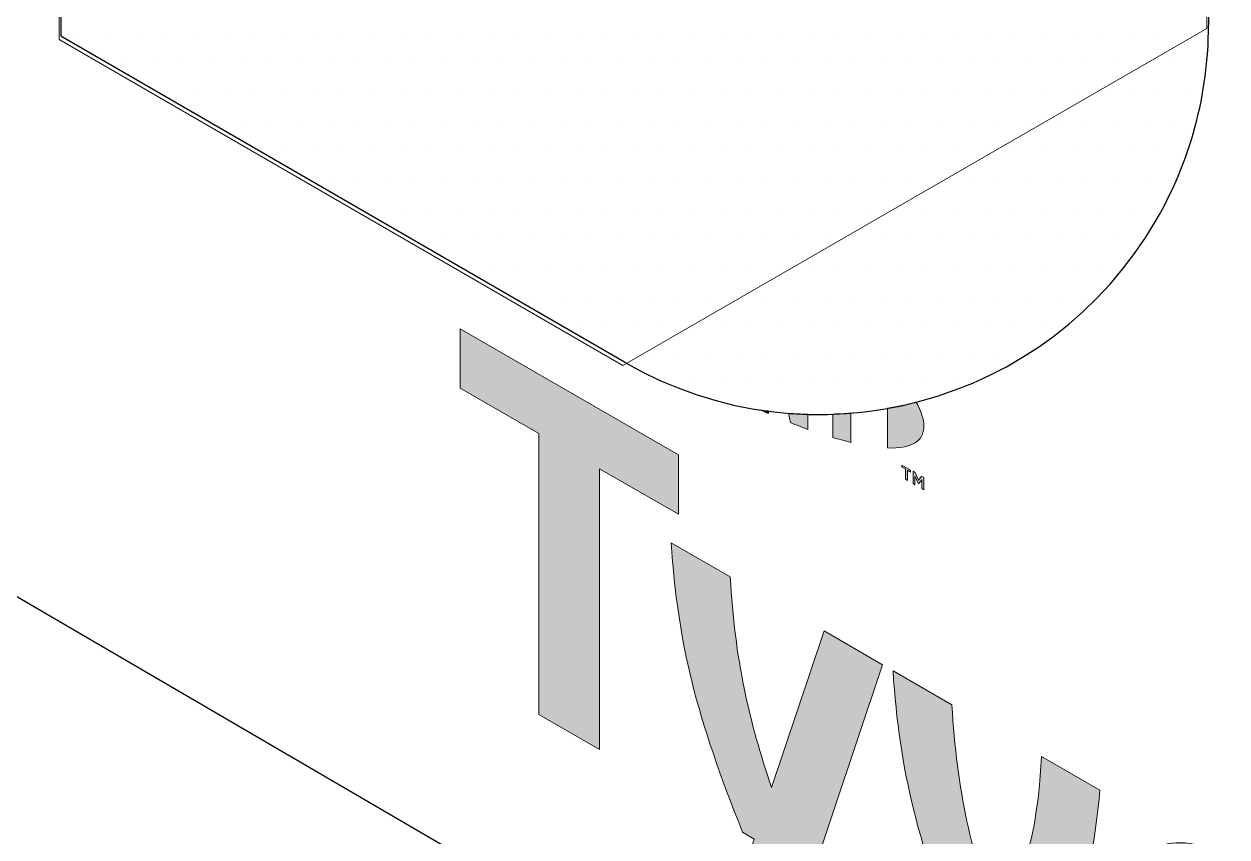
# Model space of a CAD drawing. Header units: inches. Extents: x -24 to 76, y -57 to 19.
# Drawn here: x 5.147 to 5.919, y 8.637 to 9.16 of the extents above; entities that cross this region are included whole.
import ezdxf

# ---------------------------------------------------------------- set-up
doc = ezdxf.new("R2010")
doc.units = ezdxf.units.IN
doc.header["$MEASUREMENT"] = 0
for name, color, linetype, lineweight in [('.ATI-HATCH', 7, 'Continuous', 0), ('G-ANNO-TTLB', 7, 'Continuous', 0), ('TYVEK', 7, 'Continuous', 0), ('WALL SCRATCH', 7, 'Continuous', 0), ('X-REF - TRACED', 7, 'Continuous', 0)]:
    doc.layers.add(name, color=color, linetype=linetype, lineweight=lineweight)

# ---------------------------------------------------------------- blocks, each defined once
blk = doc.blocks.new('Block_387')
at = {"layer": 'X-REF - TRACED', "true_color": 0x848484, "transparency": 33554687}
h = blk.add_hatch(color=252, dxfattribs=at)
h.dxf.hatch_style = 2
edge = h.paths.add_edge_path()
edge.add_spline(control_points=[(5.61958, 8.91179), (5.62139, 8.91152), (5.62306, 8.91124), (5.62486, 8.9111), (5.62486, 8.9111), (5.62486, 8.90943), (5.62486, 8.90943), (5.62347, 8.90999), (5.62153, 8.91082), (5.61958, 8.91179)], knot_values=[0, 0, 0, 0, 1, 1, 1, 2, 2, 2, 3, 3, 3, 3], degree=3, periodic=0)
h = blk.add_hatch(color=252, dxfattribs=at)
h.dxf.hatch_style = 2
edge = h.paths.add_edge_path()
edge.add_spline(control_points=[(5.65028, 8.90902), (5.65028, 8.90902), (5.65028, 8.89929), (5.65028, 8.89929), (5.64722, 8.90041), (5.64236, 8.90221), (5.63917, 8.9036), (5.63917, 8.9036), (5.63778, 8.90971), (5.63778, 8.90971), (5.64194, 8.90929), (5.64611, 8.90916), (5.65028, 8.90902)], knot_values=[0, 0, 0, 0, 1, 1, 1, 2, 2, 2, 3, 3, 3, 4, 4, 4, 4], degree=3, periodic=0)
h = blk.add_hatch(color=252, dxfattribs=at)
h.dxf.hatch_style = 2
edge = h.paths.add_edge_path()
edge.add_spline(control_points=[(5.67792, 8.90985), (5.67792, 8.90985), (5.67792, 8.89082), (5.67792, 8.89082), (5.67444, 8.89179), (5.66903, 8.89318), (5.66625, 8.89402), (5.66625, 8.89402), (5.66625, 8.90916), (5.66625, 8.90916), (5.67014, 8.90916), (5.67403, 8.90943), (5.67792, 8.90985)], knot_values=[0, 0, 0, 0, 1, 1, 1, 2, 2, 2, 3, 3, 3, 4, 4, 4, 4], degree=3, periodic=0)
h = blk.add_hatch(color=252, dxfattribs=at)
h.dxf.hatch_style = 2
edge = h.paths.add_edge_path()
edge.add_spline(control_points=[(5.72472, 8.90138), (5.72472, 8.89124), (5.71625, 8.88679), (5.70139, 8.88735), (5.70139, 8.88735), (5.70139, 8.91291), (5.70139, 8.91291), (5.70764, 8.91388), (5.71375, 8.91527), (5.71986, 8.91679), (5.72306, 8.91096), (5.72472, 8.90568), (5.72472, 8.90138)], knot_values=[0, 0, 0, 0, 1, 1, 1, 2, 2, 2, 3, 3, 3, 4, 4, 4, 4], degree=3, periodic=0)
h = blk.add_hatch(color=252, dxfattribs=at)
h.dxf.hatch_style = 2
edge = h.paths.add_edge_path()
edge.add_spline(control_points=[(5.71069, 8.87638), (5.71069, 8.87638), (5.71069, 8.87499), (5.71069, 8.87499), (5.71069, 8.87499), (5.71292, 8.87388), (5.71292, 8.87388), (5.71292, 8.87388), (5.71292, 8.86735), (5.71292, 8.86735), (5.71292, 8.86735), (5.71417, 8.86652), (5.71417, 8.86652), (5.71417, 8.86652), (5.71417, 8.87305), (5.71417, 8.87305), (5.71417, 8.87305), (5.71625, 8.87179), (5.71625, 8.87179), (5.71625, 8.87179), (5.71625, 8.87318), (5.71625, 8.87318), (5.71625, 8.87318), (5.71069, 8.87638), (5.71069, 8.87638)], knot_values=[0, 0, 0, 0, 1, 1, 1, 2, 2, 2, 3, 3, 3, 4, 4, 4, 5, 5, 5, 6, 6, 6, 7, 7, 7, 8, 8, 8, 8], degree=3, periodic=0)
edge = h.paths.add_edge_path()
edge.add_spline(control_points=[(5.72333, 8.86916), (5.72333, 8.86916), (5.72125, 8.86666), (5.72125, 8.86666), (5.72125, 8.86666), (5.71917, 8.87152), (5.71917, 8.87152), (5.71917, 8.87152), (5.71778, 8.87235), (5.71778, 8.87235), (5.71778, 8.87235), (5.71778, 8.86443), (5.71778, 8.86443), (5.71778, 8.86443), (5.71903, 8.86374), (5.71903, 8.86374), (5.71903, 8.86374), (5.71903, 8.86929), (5.71903, 8.86929), (5.71903, 8.86929), (5.72125, 8.8643), (5.72125, 8.8643), (5.72125, 8.8643), (5.72139, 8.8643), (5.72139, 8.8643), (5.72139, 8.8643), (5.72347, 8.86679), (5.72347, 8.86679), (5.72347, 8.86679), (5.72347, 8.86124), (5.72347, 8.86124), (5.72347, 8.86124), (5.72472, 8.86041), (5.72472, 8.86041), (5.72472, 8.86041), (5.72472, 8.86832), (5.72472, 8.86832), (5.72472, 8.86832), (5.72333, 8.86916), (5.72333, 8.86916)], knot_values=[0, 0, 0, 0, 1, 1, 1, 2, 2, 2, 3, 3, 3, 4, 4, 4, 5, 5, 5, 6, 6, 6, 7, 7, 7, 8, 8, 8, 9, 9, 9, 10, 10, 10, 11, 11, 11, 12, 12, 12, 13, 13, 13, 13], degree=3, periodic=0)
at = {"layer": 'X-REF - TRACED'}
for points, knots in [([(5.61958, 8.91179), (5.62139, 8.91152), (5.62306, 8.91124), (5.62486, 8.9111), (5.62486, 8.9111), (5.62486, 8.90943), (5.62486, 8.90943), (5.62347, 8.90999), (5.62153, 8.91082), (5.61958, 8.91179)], [0, 0, 0, 0, 1, 1, 1, 2, 2, 2, 3, 3, 3, 3]), ([(5.65028, 8.90902), (5.65028, 8.90902), (5.65028, 8.89929), (5.65028, 8.89929), (5.64722, 8.90041), (5.64236, 8.90221), (5.63917, 8.9036), (5.63917, 8.9036), (5.63778, 8.90971), (5.63778, 8.90971), (5.64194, 8.90929), (5.64611, 8.90916), (5.65028, 8.90902)], [0, 0, 0, 0, 1, 1, 1, 2, 2, 2, 3, 3, 3, 4, 4, 4, 4]), ([(5.67792, 8.90985), (5.67792, 8.90985), (5.67792, 8.89082), (5.67792, 8.89082), (5.67444, 8.89179), (5.66903, 8.89318), (5.66625, 8.89402), (5.66625, 8.89402), (5.66625, 8.90916), (5.66625, 8.90916), (5.67014, 8.90916), (5.67403, 8.90943), (5.67792, 8.90985)], [0, 0, 0, 0, 1, 1, 1, 2, 2, 2, 3, 3, 3, 4, 4, 4, 4]), ([(5.72472, 8.90138), (5.72472, 8.89124), (5.71625, 8.88679), (5.70139, 8.88735), (5.70139, 8.88735), (5.70139, 8.91291), (5.70139, 8.91291), (5.70764, 8.91388), (5.71375, 8.91527), (5.71986, 8.91679), (5.72306, 8.91096), (5.72472, 8.90568), (5.72472, 8.90138)], [0, 0, 0, 0, 1, 1, 1, 2, 2, 2, 3, 3, 3, 4, 4, 4, 4]), ([(5.71069, 8.87638), (5.71069, 8.87638), (5.71069, 8.87499), (5.71069, 8.87499), (5.71069, 8.87499), (5.71292, 8.87388), (5.71292, 8.87388), (5.71292, 8.87388), (5.71292, 8.86735), (5.71292, 8.86735), (5.71292, 8.86735), (5.71417, 8.86652), (5.71417, 8.86652), (5.71417, 8.86652), (5.71417, 8.87305), (5.71417, 8.87305), (5.71417, 8.87305), (5.71625, 8.87179), (5.71625, 8.87179), (5.71625, 8.87179), (5.71625, 8.87318), (5.71625, 8.87318), (5.71625, 8.87318), (5.71069, 8.87638), (5.71069, 8.87638)], [0, 0, 0, 0, 1, 1, 1, 2, 2, 2, 3, 3, 3, 4, 4, 4, 5, 5, 5, 6, 6, 6, 7, 7, 7, 8, 8, 8, 8]), ([(5.72333, 8.86916), (5.72333, 8.86916), (5.72125, 8.86666), (5.72125, 8.86666), (5.72125, 8.86666), (5.71917, 8.87152), (5.71917, 8.87152), (5.71917, 8.87152), (5.71778, 8.87235), (5.71778, 8.87235), (5.71778, 8.87235), (5.71778, 8.86443), (5.71778, 8.86443), (5.71778, 8.86443), (5.71903, 8.86374), (5.71903, 8.86374), (5.71903, 8.86374), (5.71903, 8.86929), (5.71903, 8.86929), (5.71903, 8.86929), (5.72125, 8.8643), (5.72125, 8.8643), (5.72125, 8.8643), (5.72139, 8.8643), (5.72139, 8.8643), (5.72139, 8.8643), (5.72347, 8.86679), (5.72347, 8.86679), (5.72347, 8.86679), (5.72347, 8.86124), (5.72347, 8.86124), (5.72347, 8.86124), (5.72472, 8.86041), (5.72472, 8.86041), (5.72472, 8.86041), (5.72472, 8.86832), (5.72472, 8.86832), (5.72472, 8.86832), (5.72333, 8.86916), (5.72333, 8.86916)], [0, 0, 0, 0, 1, 1, 1, 2, 2, 2, 3, 3, 3, 4, 4, 4, 5, 5, 5, 6, 6, 6, 7, 7, 7, 8, 8, 8, 9, 9, 9, 10, 10, 10, 11, 11, 11, 12, 12, 12, 13, 13, 13, 13])]:
    blk.add_open_spline(points, degree=3, knots=knots, dxfattribs=at)
blk = doc.blocks.new('Block_391')
at = {"layer": 'X-REF - TRACED', "true_color": 0x848484, "transparency": 33554687}
h = blk.add_hatch(color=252, dxfattribs=at)
h.dxf.hatch_style = 2
h.paths.add_polyline_path([(5.56707, 8.88288), (5.42678, 8.96388), (5.42678, 8.92578), (5.47744, 8.89653), (5.47744, 8.71603), (5.5164, 8.69354), (5.5164, 8.87404), (5.56707, 8.84478)])
h = blk.add_hatch(color=252, dxfattribs=at)
h.dxf.hatch_style = 2
edge = h.paths.add_edge_path()
edge.add_spline(control_points=[(5.80027, 8.68922), (5.79782, 8.63724), (5.78747, 8.60699), (5.7714, 8.58098), (5.75587, 8.62523), (5.74579, 8.66728), (5.74279, 8.72241), (5.74279, 8.72241), (5.70493, 8.74427), (5.70493, 8.74427), (5.70902, 8.67914), (5.72127, 8.63178), (5.7507, 8.55827), (5.7507, 8.55827), (5.79238, 8.53421), (5.79238, 8.53421), (5.82071, 8.57437), (5.83242, 8.60789), (5.83787, 8.66751), (5.83787, 8.66751), (5.80027, 8.68922), (5.80027, 8.68922)], knot_values=[0, 0, 0, 0, 1, 1, 1, 2, 2, 2, 3, 3, 3, 4, 4, 4, 5, 5, 5, 6, 6, 6, 7, 7, 7, 7], degree=3, periodic=0)
h = blk.add_hatch(color=252, dxfattribs=at)
h.dxf.hatch_style = 2
edge = h.paths.add_edge_path()
edge.add_spline(control_points=[(5.94333, 8.54207), (5.94333, 8.54207), (5.89153, 8.57193), (5.89153, 8.57193), (5.89403, 8.59166), (5.90431, 8.5986), (5.92014, 8.58943), (5.93514, 8.58082), (5.94333, 8.56318), (5.94333, 8.54582), (5.94333, 8.54582), (5.94333, 8.54207), (5.94333, 8.54207)], knot_values=[0, 0, 0, 0, 1, 1, 1, 2, 2, 2, 3, 3, 3, 4, 4, 4, 4], degree=3, periodic=0)
edge = h.paths.add_edge_path()
edge.add_spline(control_points=[(5.97931, 8.51874), (5.97931, 8.56055), (5.95583, 8.60318), (5.92014, 8.62374), (5.88014, 8.64693), (5.8525, 8.62902), (5.8525, 8.57943), (5.8525, 8.52763), (5.8825, 8.47846), (5.92639, 8.45304), (5.94431, 8.44277), (5.96208, 8.43679), (5.97403, 8.43624), (5.97403, 8.43624), (5.96806, 8.47429), (5.96806, 8.47429), (5.95639, 8.47541), (5.94361, 8.47943), (5.93014, 8.48707), (5.90847, 8.49971), (5.89556, 8.51832), (5.89208, 8.54541), (5.89208, 8.54541), (5.97819, 8.49568), (5.97819, 8.49568), (5.97875, 8.50152), (5.97931, 8.50943), (5.97931, 8.51874)], knot_values=[0, 0, 0, 0, 1, 1, 1, 2, 2, 2, 3, 3, 3, 4, 4, 4, 5, 5, 5, 6, 6, 6, 7, 7, 7, 8, 8, 8, 9, 9, 9, 9], degree=3, periodic=0)
h = blk.add_hatch(color=252, dxfattribs=at)
h.dxf.hatch_style = 2
edge = h.paths.add_edge_path()
edge.add_spline(control_points=[(6.09069, 8.44721), (6.1125, 8.45805), (6.12444, 8.47527), (6.12528, 8.50166), (6.12528, 8.50166), (6.08792, 8.52318), (6.08792, 8.52318), (6.08361, 8.49541), (6.07097, 8.48068), (6.04542, 8.47652), (6.04542, 8.47652), (6.04542, 8.61416), (6.04542, 8.61416), (6.04542, 8.61416), (6.00778, 8.63374), (6.00778, 8.63374), (6.00778, 8.63374), (6.00778, 8.40985), (6.00778, 8.40985), (6.00778, 8.40985), (6.04542, 8.38804), (6.04542, 8.38804), (6.04542, 8.38804), (6.04542, 8.43499), (6.04542, 8.43499), (6.05194, 8.43582), (6.05792, 8.43707), (6.06375, 8.43846), (6.06375, 8.43846), (6.095, 8.35943), (6.095, 8.35943), (6.095, 8.35943), (6.13583, 8.33582), (6.13583, 8.33582), (6.13583, 8.33582), (6.09069, 8.44721), (6.09069, 8.44721)], knot_values=[0, 0, 0, 0, 1, 1, 1, 2, 2, 2, 3, 3, 3, 4, 4, 4, 5, 5, 5, 6, 6, 6, 7, 7, 7, 8, 8, 8, 9, 9, 9, 10, 10, 10, 11, 11, 11, 12, 12, 12, 12], degree=3, periodic=0)
at = {"layer": 'X-REF - TRACED'}
blk.add_lwpolyline([(5.56707, 8.88288), (5.42678, 8.96388), (5.42678, 8.92578), (5.47744, 8.89653), (5.47744, 8.71603), (5.5164, 8.69354), (5.5164, 8.87404), (5.56707, 8.84478)], close=True, dxfattribs=at)
for points, knots in [([(5.80027, 8.68922), (5.79782, 8.63724), (5.78747, 8.60699), (5.7714, 8.58098), (5.75587, 8.62523), (5.74579, 8.66728), (5.74279, 8.72241), (5.74279, 8.72241), (5.70493, 8.74427), (5.70493, 8.74427), (5.70902, 8.67914), (5.72127, 8.63178), (5.7507, 8.55827), (5.7507, 8.55827), (5.79238, 8.53421), (5.79238, 8.53421), (5.82071, 8.57437), (5.83242, 8.60789), (5.83787, 8.66751), (5.83787, 8.66751), (5.80027, 8.68922), (5.80027, 8.68922)], [0, 0, 0, 0, 1, 1, 1, 2, 2, 2, 3, 3, 3, 4, 4, 4, 5, 5, 5, 6, 6, 6, 7, 7, 7, 7]), ([(5.97931, 8.51874), (5.97931, 8.56055), (5.95583, 8.60318), (5.92014, 8.62374), (5.88014, 8.64693), (5.8525, 8.62902), (5.8525, 8.57943), (5.8525, 8.52763), (5.8825, 8.47846), (5.92639, 8.45304), (5.94431, 8.44277), (5.96208, 8.43679), (5.97403, 8.43624), (5.97403, 8.43624), (5.96806, 8.47429), (5.96806, 8.47429), (5.95639, 8.47541), (5.94361, 8.47943), (5.93014, 8.48707), (5.90847, 8.49971), (5.89556, 8.51832), (5.89208, 8.54541), (5.89208, 8.54541), (5.97819, 8.49568), (5.97819, 8.49568), (5.97875, 8.50152), (5.97931, 8.50943), (5.97931, 8.51874)], [0, 0, 0, 0, 1, 1, 1, 2, 2, 2, 3, 3, 3, 4, 4, 4, 5, 5, 5, 6, 6, 6, 7, 7, 7, 8, 8, 8, 9, 9, 9, 9]), ([(6.09069, 8.44721), (6.1125, 8.45805), (6.12444, 8.47527), (6.12528, 8.50166), (6.12528, 8.50166), (6.08792, 8.52318), (6.08792, 8.52318), (6.08361, 8.49541), (6.07097, 8.48068), (6.04542, 8.47652), (6.04542, 8.47652), (6.04542, 8.61416), (6.04542, 8.61416), (6.04542, 8.61416), (6.00778, 8.63374), (6.00778, 8.63374), (6.00778, 8.63374), (6.00778, 8.40985), (6.00778, 8.40985), (6.00778, 8.40985), (6.04542, 8.38804), (6.04542, 8.38804), (6.04542, 8.38804), (6.04542, 8.43499), (6.04542, 8.43499), (6.05194, 8.43582), (6.05792, 8.43707), (6.06375, 8.43846), (6.06375, 8.43846), (6.095, 8.35943), (6.095, 8.35943), (6.095, 8.35943), (6.13583, 8.33582), (6.13583, 8.33582), (6.13583, 8.33582), (6.09069, 8.44721), (6.09069, 8.44721)], [0, 0, 0, 0, 1, 1, 1, 2, 2, 2, 3, 3, 3, 4, 4, 4, 5, 5, 5, 6, 6, 6, 7, 7, 7, 8, 8, 8, 9, 9, 9, 10, 10, 10, 11, 11, 11, 12, 12, 12, 12]), ([(5.94333, 8.54207), (5.94333, 8.54207), (5.89153, 8.57193), (5.89153, 8.57193), (5.89403, 8.59166), (5.90431, 8.5986), (5.92014, 8.58943), (5.93514, 8.58082), (5.94333, 8.56318), (5.94333, 8.54582), (5.94333, 8.54582), (5.94333, 8.54207), (5.94333, 8.54207)], [0, 0, 0, 0, 1, 1, 1, 2, 2, 2, 3, 3, 3, 4, 4, 4, 4])]:
    blk.add_open_spline(points, degree=3, knots=knots, dxfattribs=at)
blk = doc.blocks.new('Block_390')
at = {"layer": 'X-REF - TRACED', "true_color": 0x848484, "transparency": 33554687}
h = blk.add_hatch(color=252, dxfattribs=at)
h.dxf.hatch_style = 2
edge = h.paths.add_edge_path()
edge.add_spline(control_points=[(5.66066, 8.76983), (5.66066, 8.76983), (5.62692, 8.66919), (5.62692, 8.66919), (5.61257, 8.71128), (5.60324, 8.75199), (5.60038, 8.80463), (5.60038, 8.80463), (5.56251, 8.82649), (5.56251, 8.82649), (5.5666, 8.76137), (5.57886, 8.714), (5.60828, 8.64049), (5.60828, 8.64049), (5.61584, 8.63613), (5.61584, 8.63613), (5.61584, 8.63613), (5.59656, 8.5786), (5.59656, 8.5786), (5.59656, 8.5786), (5.63415, 8.5569), (5.63415, 8.5569), (5.63415, 8.5569), (5.69825, 8.74812), (5.69825, 8.74812), (5.69825, 8.74812), (5.66066, 8.76983), (5.66066, 8.76983)], knot_values=[0, 0, 0, 0, 1, 1, 1, 2, 2, 2, 3, 3, 3, 4, 4, 4, 5, 5, 5, 6, 6, 6, 7, 7, 7, 8, 8, 8, 9, 9, 9, 9], degree=3, periodic=0)
at = {"layer": 'X-REF - TRACED'}
blk.add_open_spline([(5.66066, 8.76983), (5.66066, 8.76983), (5.62692, 8.66919), (5.62692, 8.66919), (5.61257, 8.71128), (5.60324, 8.75199), (5.60038, 8.80463), (5.60038, 8.80463), (5.56251, 8.82649), (5.56251, 8.82649), (5.5666, 8.76137), (5.57886, 8.714), (5.60828, 8.64049), (5.60828, 8.64049), (5.61584, 8.63613), (5.61584, 8.63613), (5.61584, 8.63613), (5.59656, 8.5786), (5.59656, 8.5786), (5.59656, 8.5786), (5.63415, 8.5569), (5.63415, 8.5569), (5.63415, 8.5569), (5.69825, 8.74812), (5.69825, 8.74812), (5.69825, 8.74812), (5.66066, 8.76983), (5.66066, 8.76983)], degree=3, knots=[0, 0, 0, 0, 1, 1, 1, 2, 2, 2, 3, 3, 3, 4, 4, 4, 5, 5, 5, 6, 6, 6, 7, 7, 7, 8, 8, 8, 9, 9, 9, 9], dxfattribs=at)
blk.add_blockref('Block_391', (0, 0), dxfattribs=at)
blk = doc.blocks.new('Block_389')
at = {"layer": 'X-REF - TRACED'}
blk.add_blockref('Block_390', (0, 0), dxfattribs=at)
blk = doc.blocks.new('Block_388')
at = {"layer": 'X-REF - TRACED'}
blk.add_blockref('Block_389', (0, 0), dxfattribs=at)
blk = doc.blocks.new('Block_386')
at = {"layer": 'X-REF - TRACED'}
for name in ['Block_388', 'Block_387']:
    blk.add_blockref(name, (0, 0), dxfattribs=at)
blk = doc.blocks.new('Block_494')
at = {"layer": '.ATI-HATCH'}
blk.add_open_spline([(5.90649, 9.62096), (5.90649, 9.62096), (5.54455, 9.8282), (5.54455, 9.8282), (5.54455, 9.8282), (5.54455, 9.29365), (5.54455, 9.29365), (5.54455, 9.29365), (5.52881, 9.30275), (5.52881, 9.30275), (5.52881, 9.30275), (5.52035, 9.30484), (5.52035, 9.30484), (5.52035, 9.30484), (5.1693, 9.50792), (5.1693, 9.50792), (5.1693, 9.50792), (5.1693, 9.14975), (5.1693, 9.14975), (5.1693, 9.14975), (5.53131, 8.94033), (5.53131, 8.94033), (5.53131, 8.94033), (5.90649, 9.15673), (5.90649, 9.15673), (5.90649, 9.15673), (5.90649, 9.62096), (5.90649, 9.62096)], degree=3, knots=[0, 0, 0, 0, 1, 1, 1, 2, 2, 2, 3, 3, 3, 4, 4, 4, 5, 5, 5, 6, 6, 6, 7, 7, 7, 8, 8, 8, 9, 9, 9, 9], dxfattribs=at)
at = {"layer": '.ATI-HATCH', "color": 243, "lineweight": 0, "true_color": 0xcc667f}
for points in [[(5.18262, 9.15369), (5.18262, 9.15369), (5.18262, 9.15369), (5.18262, 9.15369)], [(5.20137, 9.15369), (5.20137, 9.15369), (5.20137, 9.15369), (5.20137, 9.15369)], [(5.22012, 9.15369), (5.22012, 9.15369), (5.22012, 9.15369), (5.22012, 9.15369)], [(5.23887, 9.15369), (5.23887, 9.15369), (5.23887, 9.15369), (5.23887, 9.15369)], [(5.25762, 9.15369), (5.25762, 9.15369), (5.25762, 9.15369), (5.25762, 9.15369)], [(5.27637, 9.15369), (5.27637, 9.15369), (5.27637, 9.15369), (5.27637, 9.15369)], [(5.29512, 9.15369), (5.29512, 9.15369), (5.29512, 9.15369), (5.29512, 9.15369)], [(5.31387, 9.15369), (5.31387, 9.15369), (5.31387, 9.15369), (5.31387, 9.15369)], [(5.33262, 9.15369), (5.33262, 9.15369), (5.33262, 9.15369), (5.33262, 9.15369)], [(5.35137, 9.15369), (5.35137, 9.15369), (5.35137, 9.15369), (5.35137, 9.15369)], [(5.37012, 9.15369), (5.37012, 9.15369), (5.37012, 9.15369), (5.37012, 9.15369)], [(5.38887, 9.15369), (5.38887, 9.15369), (5.38887, 9.15369), (5.38887, 9.15369)], [(5.40762, 9.15369), (5.40762, 9.15369), (5.40762, 9.15369), (5.40762, 9.15369)], [(5.42637, 9.15369), (5.42637, 9.15369), (5.42637, 9.15369), (5.42637, 9.15369)], [(5.44512, 9.15369), (5.44512, 9.15369), (5.44512, 9.15369), (5.44512, 9.15369)], [(5.46387, 9.15369), (5.46387, 9.15369), (5.46387, 9.15369), (5.46387, 9.15369)], [(5.48262, 9.15369), (5.48262, 9.15369), (5.48262, 9.15369), (5.48262, 9.15369)], [(5.50137, 9.15369), (5.50137, 9.15369), (5.50137, 9.15369), (5.50137, 9.15369)], [(5.52012, 9.15369), (5.52012, 9.15369), (5.52012, 9.15369), (5.52012, 9.15369)], [(5.53887, 9.15369), (5.53887, 9.15369), (5.53887, 9.15369), (5.53887, 9.15369)], [(5.55762, 9.15369), (5.55762, 9.15369), (5.55762, 9.15369), (5.55762, 9.15369)], [(5.57637, 9.15369), (5.57637, 9.15369), (5.57637, 9.15369), (5.57637, 9.15369)], [(5.59512, 9.15369), (5.59512, 9.15369), (5.59512, 9.15369), (5.59512, 9.15369)], [(5.61387, 9.15369), (5.61387, 9.15369), (5.61387, 9.15369), (5.61387, 9.15369)], [(5.63262, 9.15369), (5.63262, 9.15369), (5.63262, 9.15369), (5.63262, 9.15369)], [(5.65137, 9.15369), (5.65137, 9.15369), (5.65137, 9.15369), (5.65137, 9.15369)], [(5.67012, 9.15369), (5.67012, 9.15369), (5.67012, 9.15369), (5.67012, 9.15369)], [(5.68887, 9.15369), (5.68887, 9.15369), (5.68887, 9.15369), (5.68887, 9.15369)], [(5.70762, 9.15369), (5.70762, 9.15369), (5.70762, 9.15369), (5.70762, 9.15369)], [(5.72637, 9.15369), (5.72637, 9.15369), (5.72637, 9.15369), (5.72637, 9.15369)], [(5.74512, 9.15369), (5.74512, 9.15369), (5.74512, 9.15369), (5.74512, 9.15369)], [(5.76387, 9.15369), (5.76387, 9.15369), (5.76387, 9.15369), (5.76387, 9.15369)], [(5.78262, 9.15369), (5.78262, 9.15369), (5.78262, 9.15369), (5.78262, 9.15369)], [(5.80137, 9.15369), (5.80137, 9.15369), (5.80137, 9.15369), (5.80137, 9.15369)], [(5.82012, 9.15369), (5.82012, 9.15369), (5.82012, 9.15369), (5.82012, 9.15369)], [(5.83887, 9.15369), (5.83887, 9.15369), (5.83887, 9.15369), (5.83887, 9.15369)], [(5.85762, 9.15369), (5.85762, 9.15369), (5.85762, 9.15369), (5.85762, 9.15369)], [(5.87637, 9.15369), (5.87637, 9.15369), (5.87637, 9.15369), (5.87637, 9.15369)], [(5.89512, 9.15369), (5.89512, 9.15369), (5.89512, 9.15369), (5.89512, 9.15369)], [(5.21075, 9.13494), (5.21075, 9.13494), (5.21075, 9.13494), (5.21075, 9.13494)], [(5.2295, 9.13494), (5.2295, 9.13494), (5.2295, 9.13494), (5.2295, 9.13494)], [(5.24825, 9.13494), (5.24825, 9.13494), (5.24825, 9.13494), (5.24825, 9.13494)], [(5.267, 9.13494), (5.267, 9.13494), (5.267, 9.13494), (5.267, 9.13494)], [(5.28575, 9.13494), (5.28575, 9.13494), (5.28575, 9.13494), (5.28575, 9.13494)], [(5.3045, 9.13494), (5.3045, 9.13494), (5.3045, 9.13494), (5.3045, 9.13494)], [(5.32325, 9.13494), (5.32325, 9.13494), (5.32325, 9.13494), (5.32325, 9.13494)], [(5.342, 9.13494), (5.342, 9.13494), (5.342, 9.13494), (5.342, 9.13494)], [(5.36075, 9.13494), (5.36075, 9.13494), (5.36075, 9.13494), (5.36075, 9.13494)], [(5.3795, 9.13494), (5.3795, 9.13494), (5.3795, 9.13494), (5.3795, 9.13494)], [(5.39825, 9.13494), (5.39825, 9.13494), (5.39825, 9.13494), (5.39825, 9.13494)], [(5.417, 9.13494), (5.417, 9.13494), (5.417, 9.13494), (5.417, 9.13494)], [(5.43575, 9.13494), (5.43575, 9.13494), (5.43575, 9.13494), (5.43575, 9.13494)], [(5.4545, 9.13494), (5.4545, 9.13494), (5.4545, 9.13494), (5.4545, 9.13494)], [(5.47325, 9.13494), (5.47325, 9.13494), (5.47325, 9.13494), (5.47325, 9.13494)], [(5.492, 9.13494), (5.492, 9.13494), (5.492, 9.13494), (5.492, 9.13494)], [(5.51075, 9.13494), (5.51075, 9.13494), (5.51075, 9.13494), (5.51075, 9.13494)], [(5.5295, 9.13494), (5.5295, 9.13494), (5.5295, 9.13494), (5.5295, 9.13494)], [(5.54825, 9.13494), (5.54825, 9.13494), (5.54825, 9.13494), (5.54825, 9.13494)], [(5.567, 9.13494), (5.567, 9.13494), (5.567, 9.13494), (5.567, 9.13494)], [(5.58575, 9.13494), (5.58575, 9.13494), (5.58575, 9.13494), (5.58575, 9.13494)], [(5.6045, 9.13494), (5.6045, 9.13494), (5.6045, 9.13494), (5.6045, 9.13494)], [(5.62325, 9.13494), (5.62325, 9.13494), (5.62325, 9.13494), (5.62325, 9.13494)], [(5.642, 9.13494), (5.642, 9.13494), (5.642, 9.13494), (5.642, 9.13494)], [(5.66075, 9.13494), (5.66075, 9.13494), (5.66075, 9.13494), (5.66075, 9.13494)], [(5.6795, 9.13494), (5.6795, 9.13494), (5.6795, 9.13494), (5.6795, 9.13494)], [(5.69825, 9.13494), (5.69825, 9.13494), (5.69825, 9.13494), (5.69825, 9.13494)], [(5.717, 9.13494), (5.717, 9.13494), (5.717, 9.13494), (5.717, 9.13494)], [(5.73575, 9.13494), (5.73575, 9.13494), (5.73575, 9.13494), (5.73575, 9.13494)], [(5.7545, 9.13494), (5.7545, 9.13494), (5.7545, 9.13494), (5.7545, 9.13494)], [(5.77325, 9.13494), (5.77325, 9.13494), (5.77325, 9.13494), (5.77325, 9.13494)], [(5.792, 9.13494), (5.792, 9.13494), (5.792, 9.13494), (5.792, 9.13494)], [(5.81075, 9.13494), (5.81075, 9.13494), (5.81075, 9.13494), (5.81075, 9.13494)], [(5.8295, 9.13494), (5.8295, 9.13494), (5.8295, 9.13494), (5.8295, 9.13494)], [(5.84825, 9.13494), (5.84825, 9.13494), (5.84825, 9.13494), (5.84825, 9.13494)], [(5.867, 9.13494), (5.867, 9.13494), (5.867, 9.13494), (5.867, 9.13494)], [(5.88575, 9.13494), (5.88575, 9.13494), (5.88575, 9.13494), (5.88575, 9.13494)], [(5.9045, 9.13494), (5.9045, 9.13494), (5.9045, 9.13494), (5.9045, 9.13494)], [(5.23887, 9.11619), (5.23887, 9.11619), (5.23887, 9.11619), (5.23887, 9.11619)], [(5.25762, 9.11619), (5.25762, 9.11619), (5.25762, 9.11619), (5.25762, 9.11619)], [(5.27637, 9.11619), (5.27637, 9.11619), (5.27637, 9.11619), (5.27637, 9.11619)], [(5.29512, 9.11619), (5.29512, 9.11619), (5.29512, 9.11619), (5.29512, 9.11619)], [(5.31387, 9.11619), (5.31387, 9.11619), (5.31387, 9.11619), (5.31387, 9.11619)], [(5.33262, 9.11619), (5.33262, 9.11619), (5.33262, 9.11619), (5.33262, 9.11619)], [(5.35137, 9.11619), (5.35137, 9.11619), (5.35137, 9.11619), (5.35137, 9.11619)], [(5.37012, 9.11619), (5.37012, 9.11619), (5.37012, 9.11619), (5.37012, 9.11619)], [(5.38887, 9.11619), (5.38887, 9.11619), (5.38887, 9.11619), (5.38887, 9.11619)], [(5.40762, 9.11619), (5.40762, 9.11619), (5.40762, 9.11619), (5.40762, 9.11619)], [(5.42637, 9.11619), (5.42637, 9.11619), (5.42637, 9.11619), (5.42637, 9.11619)], [(5.44512, 9.11619), (5.44512, 9.11619), (5.44512, 9.11619), (5.44512, 9.11619)], [(5.46387, 9.11619), (5.46387, 9.11619), (5.46387, 9.11619), (5.46387, 9.11619)], [(5.48262, 9.11619), (5.48262, 9.11619), (5.48262, 9.11619), (5.48262, 9.11619)], [(5.50137, 9.11619), (5.50137, 9.11619), (5.50137, 9.11619), (5.50137, 9.11619)], [(5.52012, 9.11619), (5.52012, 9.11619), (5.52012, 9.11619), (5.52012, 9.11619)], [(5.53887, 9.11619), (5.53887, 9.11619), (5.53887, 9.11619), (5.53887, 9.11619)], [(5.55762, 9.11619), (5.55762, 9.11619), (5.55762, 9.11619), (5.55762, 9.11619)], [(5.57637, 9.11619), (5.57637, 9.11619), (5.57637, 9.11619), (5.57637, 9.11619)], [(5.59512, 9.11619), (5.59512, 9.11619), (5.59512, 9.11619), (5.59512, 9.11619)], [(5.61387, 9.11619), (5.61387, 9.11619), (5.61387, 9.11619), (5.61387, 9.11619)], [(5.63262, 9.11619), (5.63262, 9.11619), (5.63262, 9.11619), (5.63262, 9.11619)], [(5.65137, 9.11619), (5.65137, 9.11619), (5.65137, 9.11619), (5.65137, 9.11619)], [(5.67012, 9.11619), (5.67012, 9.11619), (5.67012, 9.11619), (5.67012, 9.11619)], [(5.68887, 9.11619), (5.68887, 9.11619), (5.68887, 9.11619), (5.68887, 9.11619)], [(5.70762, 9.11619), (5.70762, 9.11619), (5.70762, 9.11619), (5.70762, 9.11619)], [(5.72637, 9.11619), (5.72637, 9.11619), (5.72637, 9.11619), (5.72637, 9.11619)], [(5.74512, 9.11619), (5.74512, 9.11619), (5.74512, 9.11619), (5.74512, 9.11619)], [(5.76387, 9.11619), (5.76387, 9.11619), (5.76387, 9.11619), (5.76387, 9.11619)], [(5.78262, 9.11619), (5.78262, 9.11619), (5.78262, 9.11619), (5.78262, 9.11619)], [(5.80137, 9.11619), (5.80137, 9.11619), (5.80137, 9.11619), (5.80137, 9.11619)], [(5.82012, 9.11619), (5.82012, 9.11619), (5.82012, 9.11619), (5.82012, 9.11619)], [(5.83887, 9.11619), (5.83887, 9.11619), (5.83887, 9.11619), (5.83887, 9.11619)], [(5.85762, 9.11619), (5.85762, 9.11619), (5.85762, 9.11619), (5.85762, 9.11619)], [(5.87637, 9.11619), (5.87637, 9.11619), (5.87637, 9.11619), (5.87637, 9.11619)], [(5.89512, 9.11619), (5.89512, 9.11619), (5.89512, 9.11619), (5.89512, 9.11619)], [(5.267, 9.09744), (5.267, 9.09744), (5.267, 9.09744), (5.267, 9.09744)], [(5.28575, 9.09744), (5.28575, 9.09744), (5.28575, 9.09744), (5.28575, 9.09744)], [(5.3045, 9.09744), (5.3045, 9.09744), (5.3045, 9.09744), (5.3045, 9.09744)], [(5.32325, 9.09744), (5.32325, 9.09744), (5.32325, 9.09744), (5.32325, 9.09744)], [(5.342, 9.09744), (5.342, 9.09744), (5.342, 9.09744), (5.342, 9.09744)], [(5.36075, 9.09744), (5.36075, 9.09744), (5.36075, 9.09744), (5.36075, 9.09744)], [(5.3795, 9.09744), (5.3795, 9.09744), (5.3795, 9.09744), (5.3795, 9.09744)], [(5.39825, 9.09744), (5.39825, 9.09744), (5.39825, 9.09744), (5.39825, 9.09744)], [(5.417, 9.09744), (5.417, 9.09744), (5.417, 9.09744), (5.417, 9.09744)], [(5.43575, 9.09744), (5.43575, 9.09744), (5.43575, 9.09744), (5.43575, 9.09744)], [(5.4545, 9.09744), (5.4545, 9.09744), (5.4545, 9.09744), (5.4545, 9.09744)], [(5.47325, 9.09744), (5.47325, 9.09744), (5.47325, 9.09744), (5.47325, 9.09744)], [(5.492, 9.09744), (5.492, 9.09744), (5.492, 9.09744), (5.492, 9.09744)], [(5.51075, 9.09744), (5.51075, 9.09744), (5.51075, 9.09744), (5.51075, 9.09744)], [(5.5295, 9.09744), (5.5295, 9.09744), (5.5295, 9.09744), (5.5295, 9.09744)], [(5.54825, 9.09744), (5.54825, 9.09744), (5.54825, 9.09744), (5.54825, 9.09744)], [(5.567, 9.09744), (5.567, 9.09744), (5.567, 9.09744), (5.567, 9.09744)], [(5.58575, 9.09744), (5.58575, 9.09744), (5.58575, 9.09744), (5.58575, 9.09744)], [(5.6045, 9.09744), (5.6045, 9.09744), (5.6045, 9.09744), (5.6045, 9.09744)], [(5.62325, 9.09744), (5.62325, 9.09744), (5.62325, 9.09744), (5.62325, 9.09744)], [(5.642, 9.09744), (5.642, 9.09744), (5.642, 9.09744), (5.642, 9.09744)], [(5.66075, 9.09744), (5.66075, 9.09744), (5.66075, 9.09744), (5.66075, 9.09744)], [(5.6795, 9.09744), (5.6795, 9.09744), (5.6795, 9.09744), (5.6795, 9.09744)], [(5.69825, 9.09744), (5.69825, 9.09744), (5.69825, 9.09744), (5.69825, 9.09744)], [(5.717, 9.09744), (5.717, 9.09744), (5.717, 9.09744), (5.717, 9.09744)], [(5.73575, 9.09744), (5.73575, 9.09744), (5.73575, 9.09744), (5.73575, 9.09744)], [(5.7545, 9.09744), (5.7545, 9.09744), (5.7545, 9.09744), (5.7545, 9.09744)], [(5.77325, 9.09744), (5.77325, 9.09744), (5.77325, 9.09744), (5.77325, 9.09744)], [(5.792, 9.09744), (5.792, 9.09744), (5.792, 9.09744), (5.792, 9.09744)], [(5.81075, 9.09744), (5.81075, 9.09744), (5.81075, 9.09744), (5.81075, 9.09744)], [(5.8295, 9.09744), (5.8295, 9.09744), (5.8295, 9.09744), (5.8295, 9.09744)], [(5.84825, 9.09744), (5.84825, 9.09744), (5.84825, 9.09744), (5.84825, 9.09744)], [(5.867, 9.09744), (5.867, 9.09744), (5.867, 9.09744), (5.867, 9.09744)], [(5.88575, 9.09744), (5.88575, 9.09744), (5.88575, 9.09744), (5.88575, 9.09744)], [(5.29512, 9.07869), (5.29512, 9.07869), (5.29512, 9.07869), (5.29512, 9.07869)], [(5.31387, 9.07869), (5.31387, 9.07869), (5.31387, 9.07869), (5.31387, 9.07869)], [(5.33262, 9.07869), (5.33262, 9.07869), (5.33262, 9.07869), (5.33262, 9.07869)], [(5.35137, 9.07869), (5.35137, 9.07869), (5.35137, 9.07869), (5.35137, 9.07869)], [(5.37012, 9.07869), (5.37012, 9.07869), (5.37012, 9.07869), (5.37012, 9.07869)], [(5.38887, 9.07869), (5.38887, 9.07869), (5.38887, 9.07869), (5.38887, 9.07869)], [(5.40762, 9.07869), (5.40762, 9.07869), (5.40762, 9.07869), (5.40762, 9.07869)], [(5.42637, 9.07869), (5.42637, 9.07869), (5.42637, 9.07869), (5.42637, 9.07869)], [(5.44512, 9.07869), (5.44512, 9.07869), (5.44512, 9.07869), (5.44512, 9.07869)], [(5.46387, 9.07869), (5.46387, 9.07869), (5.46387, 9.07869), (5.46387, 9.07869)], [(5.48262, 9.07869), (5.48262, 9.07869), (5.48262, 9.07869), (5.48262, 9.07869)], [(5.50137, 9.07869), (5.50137, 9.07869), (5.50137, 9.07869), (5.50137, 9.07869)], [(5.52012, 9.07869), (5.52012, 9.07869), (5.52012, 9.07869), (5.52012, 9.07869)], [(5.53887, 9.07869), (5.53887, 9.07869), (5.53887, 9.07869), (5.53887, 9.07869)], [(5.55762, 9.07869), (5.55762, 9.07869), (5.55762, 9.07869), (5.55762, 9.07869)], [(5.57637, 9.07869), (5.57637, 9.07869), (5.57637, 9.07869), (5.57637, 9.07869)], [(5.59512, 9.07869), (5.59512, 9.07869), (5.59512, 9.07869), (5.59512, 9.07869)], [(5.61387, 9.07869), (5.61387, 9.07869), (5.61387, 9.07869), (5.61387, 9.07869)], [(5.63262, 9.07869), (5.63262, 9.07869), (5.63262, 9.07869), (5.63262, 9.07869)], [(5.65137, 9.07869), (5.65137, 9.07869), (5.65137, 9.07869), (5.65137, 9.07869)], [(5.67012, 9.07869), (5.67012, 9.07869), (5.67012, 9.07869), (5.67012, 9.07869)], [(5.68887, 9.07869), (5.68887, 9.07869), (5.68887, 9.07869), (5.68887, 9.07869)], [(5.70762, 9.07869), (5.70762, 9.07869), (5.70762, 9.07869), (5.70762, 9.07869)], [(5.72637, 9.07869), (5.72637, 9.07869), (5.72637, 9.07869), (5.72637, 9.07869)], [(5.74512, 9.07869), (5.74512, 9.07869), (5.74512, 9.07869), (5.74512, 9.07869)], [(5.76387, 9.07869), (5.76387, 9.07869), (5.76387, 9.07869), (5.76387, 9.07869)], [(5.78262, 9.07869), (5.78262, 9.07869), (5.78262, 9.07869), (5.78262, 9.07869)], [(5.80137, 9.07869), (5.80137, 9.07869), (5.80137, 9.07869), (5.80137, 9.07869)], [(5.82012, 9.07869), (5.82012, 9.07869), (5.82012, 9.07869), (5.82012, 9.07869)], [(5.83887, 9.07869), (5.83887, 9.07869), (5.83887, 9.07869), (5.83887, 9.07869)], [(5.85762, 9.07869), (5.85762, 9.07869), (5.85762, 9.07869), (5.85762, 9.07869)], [(5.87637, 9.07869), (5.87637, 9.07869), (5.87637, 9.07869), (5.87637, 9.07869)], [(5.342, 9.05994), (5.342, 9.05994), (5.342, 9.05994), (5.342, 9.05994)], [(5.36075, 9.05994), (5.36075, 9.05994), (5.36075, 9.05994), (5.36075, 9.05994)], [(5.3795, 9.05994), (5.3795, 9.05994), (5.3795, 9.05994), (5.3795, 9.05994)], [(5.39825, 9.05994), (5.39825, 9.05994), (5.39825, 9.05994), (5.39825, 9.05994)], [(5.417, 9.05994), (5.417, 9.05994), (5.417, 9.05994), (5.417, 9.05994)], [(5.43575, 9.05994), (5.43575, 9.05994), (5.43575, 9.05994), (5.43575, 9.05994)], [(5.4545, 9.05994), (5.4545, 9.05994), (5.4545, 9.05994), (5.4545, 9.05994)], [(5.47325, 9.05994), (5.47325, 9.05994), (5.47325, 9.05994), (5.47325, 9.05994)], [(5.492, 9.05994), (5.492, 9.05994), (5.492, 9.05994), (5.492, 9.05994)], [(5.51075, 9.05994), (5.51075, 9.05994), (5.51075, 9.05994), (5.51075, 9.05994)], [(5.5295, 9.05994), (5.5295, 9.05994), (5.5295, 9.05994), (5.5295, 9.05994)], [(5.54825, 9.05994), (5.54825, 9.05994), (5.54825, 9.05994), (5.54825, 9.05994)], [(5.567, 9.05994), (5.567, 9.05994), (5.567, 9.05994), (5.567, 9.05994)], [(5.58575, 9.05994), (5.58575, 9.05994), (5.58575, 9.05994), (5.58575, 9.05994)], [(5.6045, 9.05994), (5.6045, 9.05994), (5.6045, 9.05994), (5.6045, 9.05994)], [(5.62325, 9.05994), (5.62325, 9.05994), (5.62325, 9.05994), (5.62325, 9.05994)], [(5.642, 9.05994), (5.642, 9.05994), (5.642, 9.05994), (5.642, 9.05994)], [(5.66075, 9.05994), (5.66075, 9.05994), (5.66075, 9.05994), (5.66075, 9.05994)], [(5.6795, 9.05994), (5.6795, 9.05994), (5.6795, 9.05994), (5.6795, 9.05994)], [(5.69825, 9.05994), (5.69825, 9.05994), (5.69825, 9.05994), (5.69825, 9.05994)], [(5.717, 9.05994), (5.717, 9.05994), (5.717, 9.05994), (5.717, 9.05994)], [(5.73575, 9.05994), (5.73575, 9.05994), (5.73575, 9.05994), (5.73575, 9.05994)], [(5.7545, 9.05994), (5.7545, 9.05994), (5.7545, 9.05994), (5.7545, 9.05994)], [(5.77325, 9.05994), (5.77325, 9.05994), (5.77325, 9.05994), (5.77325, 9.05994)], [(5.792, 9.05994), (5.792, 9.05994), (5.792, 9.05994), (5.792, 9.05994)], [(5.81075, 9.05994), (5.81075, 9.05994), (5.81075, 9.05994), (5.81075, 9.05994)], [(5.8295, 9.05994), (5.8295, 9.05994), (5.8295, 9.05994), (5.8295, 9.05994)], [(5.84825, 9.05994), (5.84825, 9.05994), (5.84825, 9.05994), (5.84825, 9.05994)], [(5.867, 9.05994), (5.867, 9.05994), (5.867, 9.05994), (5.867, 9.05994)], [(5.88575, 9.05994), (5.88575, 9.05994), (5.88575, 9.05994), (5.88575, 9.05994)], [(5.37012, 9.04119), (5.37012, 9.04119), (5.37012, 9.04119), (5.37012, 9.04119)], [(5.38887, 9.04119), (5.38887, 9.04119), (5.38887, 9.04119), (5.38887, 9.04119)], [(5.40762, 9.04119), (5.40762, 9.04119), (5.40762, 9.04119), (5.40762, 9.04119)], [(5.42637, 9.04119), (5.42637, 9.04119), (5.42637, 9.04119), (5.42637, 9.04119)], [(5.44512, 9.04119), (5.44512, 9.04119), (5.44512, 9.04119), (5.44512, 9.04119)], [(5.46387, 9.04119), (5.46387, 9.04119), (5.46387, 9.04119), (5.46387, 9.04119)], [(5.48262, 9.04119), (5.48262, 9.04119), (5.48262, 9.04119), (5.48262, 9.04119)], [(5.50137, 9.04119), (5.50137, 9.04119), (5.50137, 9.04119), (5.50137, 9.04119)], [(5.52012, 9.04119), (5.52012, 9.04119), (5.52012, 9.04119), (5.52012, 9.04119)], [(5.53887, 9.04119), (5.53887, 9.04119), (5.53887, 9.04119), (5.53887, 9.04119)], [(5.55762, 9.04119), (5.55762, 9.04119), (5.55762, 9.04119), (5.55762, 9.04119)], [(5.57637, 9.04119), (5.57637, 9.04119), (5.57637, 9.04119), (5.57637, 9.04119)], [(5.59512, 9.04119), (5.59512, 9.04119), (5.59512, 9.04119), (5.59512, 9.04119)], [(5.61387, 9.04119), (5.61387, 9.04119), (5.61387, 9.04119), (5.61387, 9.04119)], [(5.63262, 9.04119), (5.63262, 9.04119), (5.63262, 9.04119), (5.63262, 9.04119)], [(5.65137, 9.04119), (5.65137, 9.04119), (5.65137, 9.04119), (5.65137, 9.04119)], [(5.67012, 9.04119), (5.67012, 9.04119), (5.67012, 9.04119), (5.67012, 9.04119)], [(5.68887, 9.04119), (5.68887, 9.04119), (5.68887, 9.04119), (5.68887, 9.04119)], [(5.70762, 9.04119), (5.70762, 9.04119), (5.70762, 9.04119), (5.70762, 9.04119)], [(5.72637, 9.04119), (5.72637, 9.04119), (5.72637, 9.04119), (5.72637, 9.04119)], [(5.74512, 9.04119), (5.74512, 9.04119), (5.74512, 9.04119), (5.74512, 9.04119)], [(5.76387, 9.04119), (5.76387, 9.04119), (5.76387, 9.04119), (5.76387, 9.04119)], [(5.78262, 9.04119), (5.78262, 9.04119), (5.78262, 9.04119), (5.78262, 9.04119)], [(5.80137, 9.04119), (5.80137, 9.04119), (5.80137, 9.04119), (5.80137, 9.04119)], [(5.82012, 9.04119), (5.82012, 9.04119), (5.82012, 9.04119), (5.82012, 9.04119)], [(5.83887, 9.04119), (5.83887, 9.04119), (5.83887, 9.04119), (5.83887, 9.04119)], [(5.85762, 9.04119), (5.85762, 9.04119), (5.85762, 9.04119), (5.85762, 9.04119)], [(5.87637, 9.04119), (5.87637, 9.04119), (5.87637, 9.04119), (5.87637, 9.04119)], [(5.39825, 9.02244), (5.39825, 9.02244), (5.39825, 9.02244), (5.39825, 9.02244)], [(5.417, 9.02244), (5.417, 9.02244), (5.417, 9.02244), (5.417, 9.02244)], [(5.43575, 9.02244), (5.43575, 9.02244), (5.43575, 9.02244), (5.43575, 9.02244)], [(5.4545, 9.02244), (5.4545, 9.02244), (5.4545, 9.02244), (5.4545, 9.02244)], [(5.47325, 9.02244), (5.47325, 9.02244), (5.47325, 9.02244), (5.47325, 9.02244)], [(5.492, 9.02244), (5.492, 9.02244), (5.492, 9.02244), (5.492, 9.02244)], [(5.51075, 9.02244), (5.51075, 9.02244), (5.51075, 9.02244), (5.51075, 9.02244)], [(5.5295, 9.02244), (5.5295, 9.02244), (5.5295, 9.02244), (5.5295, 9.02244)], [(5.54825, 9.02244), (5.54825, 9.02244), (5.54825, 9.02244), (5.54825, 9.02244)], [(5.567, 9.02244), (5.567, 9.02244), (5.567, 9.02244), (5.567, 9.02244)], [(5.58575, 9.02244), (5.58575, 9.02244), (5.58575, 9.02244), (5.58575, 9.02244)], [(5.6045, 9.02244), (5.6045, 9.02244), (5.6045, 9.02244), (5.6045, 9.02244)], [(5.62325, 9.02244), (5.62325, 9.02244), (5.62325, 9.02244), (5.62325, 9.02244)], [(5.642, 9.02244), (5.642, 9.02244), (5.642, 9.02244), (5.642, 9.02244)], [(5.66075, 9.02244), (5.66075, 9.02244), (5.66075, 9.02244), (5.66075, 9.02244)], [(5.6795, 9.02244), (5.6795, 9.02244), (5.6795, 9.02244), (5.6795, 9.02244)], [(5.69825, 9.02244), (5.69825, 9.02244), (5.69825, 9.02244), (5.69825, 9.02244)], [(5.717, 9.02244), (5.717, 9.02244), (5.717, 9.02244), (5.717, 9.02244)], [(5.73575, 9.02244), (5.73575, 9.02244), (5.73575, 9.02244), (5.73575, 9.02244)], [(5.7545, 9.02244), (5.7545, 9.02244), (5.7545, 9.02244), (5.7545, 9.02244)], [(5.77325, 9.02244), (5.77325, 9.02244), (5.77325, 9.02244), (5.77325, 9.02244)], [(5.792, 9.02244), (5.792, 9.02244), (5.792, 9.02244), (5.792, 9.02244)], [(5.81075, 9.02244), (5.81075, 9.02244), (5.81075, 9.02244), (5.81075, 9.02244)], [(5.8295, 9.02244), (5.8295, 9.02244), (5.8295, 9.02244), (5.8295, 9.02244)], [(5.84825, 9.02244), (5.84825, 9.02244), (5.84825, 9.02244), (5.84825, 9.02244)], [(5.867, 9.02244), (5.867, 9.02244), (5.867, 9.02244), (5.867, 9.02244)], [(5.42637, 9.00369), (5.42637, 9.00369), (5.42637, 9.00369), (5.42637, 9.00369)], [(5.44512, 9.00369), (5.44512, 9.00369), (5.44512, 9.00369), (5.44512, 9.00369)], [(5.46387, 9.00369), (5.46387, 9.00369), (5.46387, 9.00369), (5.46387, 9.00369)], [(5.48262, 9.00369), (5.48262, 9.00369), (5.48262, 9.00369), (5.48262, 9.00369)], [(5.50137, 9.00369), (5.50137, 9.00369), (5.50137, 9.00369), (5.50137, 9.00369)], [(5.52012, 9.00369), (5.52012, 9.00369), (5.52012, 9.00369), (5.52012, 9.00369)], [(5.53887, 9.00369), (5.53887, 9.00369), (5.53887, 9.00369), (5.53887, 9.00369)], [(5.55762, 9.00369), (5.55762, 9.00369), (5.55762, 9.00369), (5.55762, 9.00369)], [(5.57637, 9.00369), (5.57637, 9.00369), (5.57637, 9.00369), (5.57637, 9.00369)], [(5.59512, 9.00369), (5.59512, 9.00369), (5.59512, 9.00369), (5.59512, 9.00369)], [(5.61387, 9.00369), (5.61387, 9.00369), (5.61387, 9.00369), (5.61387, 9.00369)], [(5.63262, 9.00369), (5.63262, 9.00369), (5.63262, 9.00369), (5.63262, 9.00369)], [(5.65137, 9.00369), (5.65137, 9.00369), (5.65137, 9.00369), (5.65137, 9.00369)], [(5.67012, 9.00369), (5.67012, 9.00369), (5.67012, 9.00369), (5.67012, 9.00369)], [(5.68887, 9.00369), (5.68887, 9.00369), (5.68887, 9.00369), (5.68887, 9.00369)], [(5.70762, 9.00369), (5.70762, 9.00369), (5.70762, 9.00369), (5.70762, 9.00369)], [(5.72637, 9.00369), (5.72637, 9.00369), (5.72637, 9.00369), (5.72637, 9.00369)], [(5.74512, 9.00369), (5.74512, 9.00369), (5.74512, 9.00369), (5.74512, 9.00369)], [(5.76387, 9.00369), (5.76387, 9.00369), (5.76387, 9.00369), (5.76387, 9.00369)], [(5.78262, 9.00369), (5.78262, 9.00369), (5.78262, 9.00369), (5.78262, 9.00369)], [(5.80137, 9.00369), (5.80137, 9.00369), (5.80137, 9.00369), (5.80137, 9.00369)], [(5.82012, 9.00369), (5.82012, 9.00369), (5.82012, 9.00369), (5.82012, 9.00369)], [(5.83887, 9.00369), (5.83887, 9.00369), (5.83887, 9.00369), (5.83887, 9.00369)], [(5.4545, 8.98494), (5.4545, 8.98494), (5.4545, 8.98494), (5.4545, 8.98494)], [(5.47325, 8.98494), (5.47325, 8.98494), (5.47325, 8.98494), (5.47325, 8.98494)], [(5.492, 8.98494), (5.492, 8.98494), (5.492, 8.98494), (5.492, 8.98494)], [(5.51075, 8.98494), (5.51075, 8.98494), (5.51075, 8.98494), (5.51075, 8.98494)], [(5.5295, 8.98494), (5.5295, 8.98494), (5.5295, 8.98494), (5.5295, 8.98494)], [(5.54825, 8.98494), (5.54825, 8.98494), (5.54825, 8.98494), (5.54825, 8.98494)], [(5.567, 8.98494), (5.567, 8.98494), (5.567, 8.98494), (5.567, 8.98494)], [(5.58575, 8.98494), (5.58575, 8.98494), (5.58575, 8.98494), (5.58575, 8.98494)], [(5.6045, 8.98494), (5.6045, 8.98494), (5.6045, 8.98494), (5.6045, 8.98494)], [(5.62325, 8.98494), (5.62325, 8.98494), (5.62325, 8.98494), (5.62325, 8.98494)], [(5.642, 8.98494), (5.642, 8.98494), (5.642, 8.98494), (5.642, 8.98494)], [(5.66075, 8.98494), (5.66075, 8.98494), (5.66075, 8.98494), (5.66075, 8.98494)], [(5.6795, 8.98494), (5.6795, 8.98494), (5.6795, 8.98494), (5.6795, 8.98494)], [(5.69825, 8.98494), (5.69825, 8.98494), (5.69825, 8.98494), (5.69825, 8.98494)], [(5.717, 8.98494), (5.717, 8.98494), (5.717, 8.98494), (5.717, 8.98494)], [(5.73575, 8.98494), (5.73575, 8.98494), (5.73575, 8.98494), (5.73575, 8.98494)], [(5.7545, 8.98494), (5.7545, 8.98494), (5.7545, 8.98494), (5.7545, 8.98494)], [(5.77325, 8.98494), (5.77325, 8.98494), (5.77325, 8.98494), (5.77325, 8.98494)], [(5.792, 8.98494), (5.792, 8.98494), (5.792, 8.98494), (5.792, 8.98494)], [(5.81075, 8.98494), (5.81075, 8.98494), (5.81075, 8.98494), (5.81075, 8.98494)], [(5.8295, 8.98494), (5.8295, 8.98494), (5.8295, 8.98494), (5.8295, 8.98494)], [(5.50137, 8.96619), (5.50137, 8.96619), (5.50137, 8.96619), (5.50137, 8.96619)], [(5.52012, 8.96619), (5.52012, 8.96619), (5.52012, 8.96619), (5.52012, 8.96619)], [(5.53887, 8.96619), (5.53887, 8.96619), (5.53887, 8.96619), (5.53887, 8.96619)], [(5.55762, 8.96619), (5.55762, 8.96619), (5.55762, 8.96619), (5.55762, 8.96619)], [(5.57637, 8.96619), (5.57637, 8.96619), (5.57637, 8.96619), (5.57637, 8.96619)], [(5.59512, 8.96619), (5.59512, 8.96619), (5.59512, 8.96619), (5.59512, 8.96619)], [(5.61387, 8.96619), (5.61387, 8.96619), (5.61387, 8.96619), (5.61387, 8.96619)], [(5.63262, 8.96619), (5.63262, 8.96619), (5.63262, 8.96619), (5.63262, 8.96619)], [(5.65137, 8.96619), (5.65137, 8.96619), (5.65137, 8.96619), (5.65137, 8.96619)], [(5.67012, 8.96619), (5.67012, 8.96619), (5.67012, 8.96619), (5.67012, 8.96619)], [(5.68887, 8.96619), (5.68887, 8.96619), (5.68887, 8.96619), (5.68887, 8.96619)], [(5.70762, 8.96619), (5.70762, 8.96619), (5.70762, 8.96619), (5.70762, 8.96619)], [(5.72637, 8.96619), (5.72637, 8.96619), (5.72637, 8.96619), (5.72637, 8.96619)], [(5.74512, 8.96619), (5.74512, 8.96619), (5.74512, 8.96619), (5.74512, 8.96619)], [(5.76387, 8.96619), (5.76387, 8.96619), (5.76387, 8.96619), (5.76387, 8.96619)], [(5.78262, 8.96619), (5.78262, 8.96619), (5.78262, 8.96619), (5.78262, 8.96619)], [(5.80137, 8.96619), (5.80137, 8.96619), (5.80137, 8.96619), (5.80137, 8.96619)], [(5.5295, 8.94744), (5.5295, 8.94744), (5.5295, 8.94744), (5.5295, 8.94744)], [(5.54825, 8.94744), (5.54825, 8.94744), (5.54825, 8.94744), (5.54825, 8.94744)], [(5.567, 8.94744), (5.567, 8.94744), (5.567, 8.94744), (5.567, 8.94744)], [(5.58575, 8.94744), (5.58575, 8.94744), (5.58575, 8.94744), (5.58575, 8.94744)], [(5.6045, 8.94744), (5.6045, 8.94744), (5.6045, 8.94744), (5.6045, 8.94744)], [(5.62325, 8.94744), (5.62325, 8.94744), (5.62325, 8.94744), (5.62325, 8.94744)], [(5.642, 8.94744), (5.642, 8.94744), (5.642, 8.94744), (5.642, 8.94744)], [(5.66075, 8.94744), (5.66075, 8.94744), (5.66075, 8.94744), (5.66075, 8.94744)], [(5.6795, 8.94744), (5.6795, 8.94744), (5.6795, 8.94744), (5.6795, 8.94744)], [(5.69825, 8.94744), (5.69825, 8.94744), (5.69825, 8.94744), (5.69825, 8.94744)], [(5.717, 8.94744), (5.717, 8.94744), (5.717, 8.94744), (5.717, 8.94744)], [(5.73575, 8.94744), (5.73575, 8.94744), (5.73575, 8.94744), (5.73575, 8.94744)], [(5.7545, 8.94744), (5.7545, 8.94744), (5.7545, 8.94744), (5.7545, 8.94744)], [(5.77325, 8.94744), (5.77325, 8.94744), (5.77325, 8.94744), (5.77325, 8.94744)], [(5.792, 8.94744), (5.792, 8.94744), (5.792, 8.94744), (5.792, 8.94744)], [(5.55762, 8.92869), (5.55762, 8.92869), (5.55762, 8.92869), (5.55762, 8.92869)], [(5.57637, 8.92869), (5.57637, 8.92869), (5.57637, 8.92869), (5.57637, 8.92869)], [(5.59512, 8.92869), (5.59512, 8.92869), (5.59512, 8.92869), (5.59512, 8.92869)], [(5.61387, 8.92869), (5.61387, 8.92869), (5.61387, 8.92869), (5.61387, 8.92869)], [(5.63262, 8.92869), (5.63262, 8.92869), (5.63262, 8.92869), (5.63262, 8.92869)], [(5.65137, 8.92869), (5.65137, 8.92869), (5.65137, 8.92869), (5.65137, 8.92869)], [(5.67012, 8.92869), (5.67012, 8.92869), (5.67012, 8.92869), (5.67012, 8.92869)], [(5.68887, 8.92869), (5.68887, 8.92869), (5.68887, 8.92869), (5.68887, 8.92869)], [(5.70762, 8.92869), (5.70762, 8.92869), (5.70762, 8.92869), (5.70762, 8.92869)], [(5.72637, 8.92869), (5.72637, 8.92869), (5.72637, 8.92869), (5.72637, 8.92869)], [(5.74512, 8.92869), (5.74512, 8.92869), (5.74512, 8.92869), (5.74512, 8.92869)], [(5.62325, 8.90994), (5.62325, 8.90994), (5.62325, 8.90994), (5.62325, 8.90994)], [(5.642, 8.90994), (5.642, 8.90994), (5.642, 8.90994), (5.642, 8.90994)], [(5.66075, 8.90994), (5.66075, 8.90994), (5.66075, 8.90994), (5.66075, 8.90994)], [(5.6795, 8.90994), (5.6795, 8.90994), (5.6795, 8.90994), (5.6795, 8.90994)]]:
    blk.add_open_spline(points, degree=3, dxfattribs=at)

msp = doc.modelspace()

# ---------------------------------------------------------------- hatches: boundary and pattern name
at = {"layer": 'G-ANNO-TTLB', "true_color": 0xff00ff, "transparency": 33554687}
h = msp.add_hatch(color=6, dxfattribs=at)
edge = h.paths.add_edge_path()
edge.add_spline(control_points=[(19.91565, -15.06516), (19.91565, -15.06516), (-20.7721, -15.06516), (-20.7721, -15.06516), (-20.7721, -15.06516), (-20.7721, 19.05984), (-20.7721, 19.05984), (-20.7721, 19.05984), (19.91565, 19.05984), (19.91565, 19.05984), (19.91565, 19.05984), (19.91565, -15.06516), (19.91565, -15.06516)], knot_values=[0, 0, 0, 0, 1, 1, 1, 2, 2, 2, 3, 3, 3, 4, 4, 4, 4], degree=3, periodic=0)
edge = h.paths.add_edge_path()
edge.add_spline(control_points=[(-20.6471, 18.93484), (-20.6471, 18.93484), (-20.6471, -14.94016), (-20.6471, -14.94016), (-20.6471, -14.94016), (19.79065, -14.94016), (19.79065, -14.94016), (19.79065, -14.94016), (19.79065, 18.93484), (19.79065, 18.93484), (19.79065, 18.93484), (-20.6471, 18.93484), (-20.6471, 18.93484)], knot_values=[0, 0, 0, 0, 1, 1, 1, 2, 2, 2, 3, 3, 3, 4, 4, 4, 4], degree=3, periodic=0)
edge.add_line((-20.6471, 18.93484), (-20.6471, 18.93484))

# ---------------------------------------------------------------- linework, layer by layer
at = {"layer": 'G-ANNO-TTLB'}
for points in [[(19.91565, -15.06516), (19.91565, -15.06516), (-20.7721, -15.06516), (-20.7721, -15.06516), (-20.7721, -15.06516), (-20.7721, 19.05984), (-20.7721, 19.05984), (-20.7721, 19.05984), (19.91565, 19.05984), (19.91565, 19.05984), (19.91565, 19.05984), (19.91565, -15.06516), (19.91565, -15.06516)], [(-20.6471, 18.93484), (-20.6471, 18.93484), (-20.6471, -14.94016), (-20.6471, -14.94016), (-20.6471, -14.94016), (19.79065, -14.94016), (19.79065, -14.94016), (19.79065, -14.94016), (19.79065, 18.93484), (19.79065, 18.93484), (19.79065, 18.93484), (-20.6471, 18.93484), (-20.6471, 18.93484)]]:
    msp.add_open_spline(points, degree=3, knots=[0, 0, 0, 0, 1, 1, 1, 2, 2, 2, 3, 3, 3, 4, 4, 4, 4], dxfattribs=at)
at = {"layer": 'TYVEK', "color": 4, "lineweight": 25, "true_color": 0x00ffff}
for p, q in [((5.9076, 9.62307), (5.9076, 9.15884)), ((5.1704, 9.51284), (5.1704, 9.15186)), ((5.53241, 8.94244), (5.1704, 9.15186))]:
    msp.add_line(p, q, dxfattribs=at)
msp.add_open_spline([(5.53241, 8.94244), (5.65193, 8.8733), (5.80486, 8.91414), (5.874, 9.03365), (5.89601, 9.0717), (5.9076, 9.11488), (5.9076, 9.15884)], degree=3, knots=[0, 0, 0, 0, 1, 1, 1, 2, 2, 2, 2], dxfattribs=at)
at = {"layer": 'WALL SCRATCH', "color": 18, "lineweight": 25, "true_color": 0x000000}
msp.add_line((3.85526, 9.54254), (6.20643, 8.1711), dxfattribs=at)
at = {"layer": 'WALL SCRATCH', "color": 252, "lineweight": 25, "true_color": 0x848484}
msp.add_lwpolyline([(5.40908, 8.78355)], dxfattribs=at)

# ---------------------------------------------------------------- block references
at = {"layer": '.ATI-HATCH'}
msp.add_blockref('Block_494', (0, 0), dxfattribs=at)
at = {"layer": 'X-REF - TRACED'}
msp.add_blockref('Block_386', (0, 0), dxfattribs=at)

doc.saveas('drawing.dxf')
